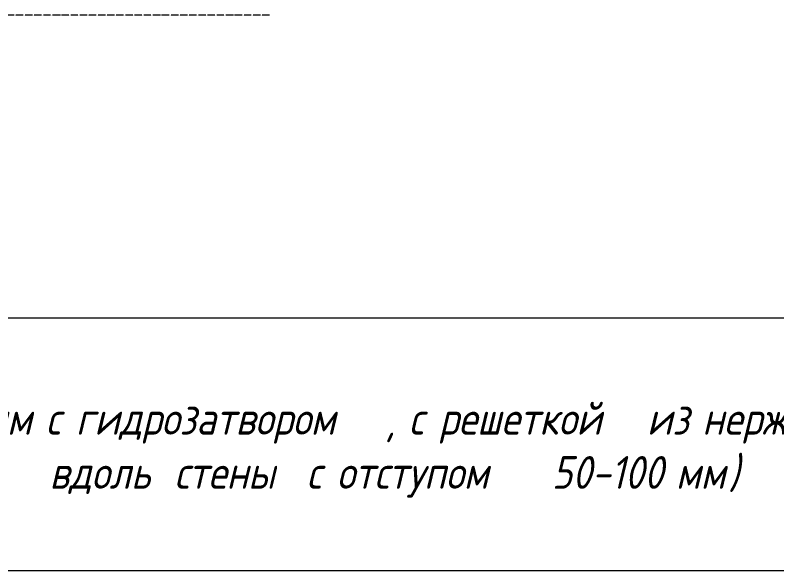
# Model space of a CAD drawing. Header units: millimetres. Extents: x -215207 to 92095, y -30385 to 123050.
# Drawn here: x 71721 to 73816, y 25232 to 26760 of the extents above; entities that cross this region are included whole.
import ezdxf

# ---------------------------------------------------------------- set-up
doc = ezdxf.new("R2010")
doc.units = ezdxf.units.MM
doc.linetypes.add('ADSK_Линия сетки', pattern=[25, 20, -2.5, 0, -2.5])
doc.layers.add('Марки', color=7, linetype='Continuous', lineweight=20)
doc.layers.add('Оси', color=7, linetype='Continuous', lineweight=9)
doc.styles.add('GOST Common_I', font='GOST_Common Italic.ttf', dxfattribs={"width": 0.9, "height": 90})

msp = doc.modelspace()

# ---------------------------------------------------------------- linework, layer by layer
at = {"layer": 'Марки', "color": 5, "lineweight": 9, "true_color": 0x0000ff, "flags": 128}
msp.add_lwpolyline([(70273.9, 25927.7), (76108.9, 25927.7), (76108.9, 25232.2), (70273.9, 25232.2)], close=True, dxfattribs=at)
at = {"layer": 'Оси', "linetype": 'ADSK_Линия сетки'}
msp.add_line((72421, 26760.3), (57015.2, 26760.3), dxfattribs=at)

# ---------------------------------------------------------------- next in the draw order: texts
at = {"layer": 'Марки', "color": 5, "lineweight": 9, "true_color": 0x0000ff, "char_height": 90, "attachment_point": 1, "style": 'GOST Common_I', "bg_fill": 3, "box_fill_scale": 1.25, "bg_fill_color": 256, "bg_fill_true_color": 13158600, "bg_fill_transparency": 0}
for s, insert, width in [('мм', (71630.3, 25696.5), 176.371), ('пароконвектомата', (70700.9, 25547.7), 1314.767)]:
    msp.add_mtext(s, dxfattribs=dict(at, insert=insert, width=width))

# ---------------------------------------------------------------- next in the draw order: texts
at = {"layer": 'Марки', "color": 5, "lineweight": 9, "true_color": 0x0000ff, "char_height": 90, "width": 36.076, "attachment_point": 1, "style": 'GOST Common_I', "bg_fill": 3, "box_fill_scale": 1.25, "bg_fill_color": 256, "bg_fill_true_color": 13158600, "bg_fill_transparency": 0}
for insert in [(71775.8, 25696.5), (71785.7, 25547.7)]:
    msp.add_mtext('\\fGOST Common|b0|i1|c204|p34|; ', dxfattribs=dict(at, insert=insert))

# ---------------------------------------------------------------- next in the draw order: texts
at = {"layer": 'Марки', "color": 5, "lineweight": 9, "true_color": 0x0000ff, "char_height": 90, "attachment_point": 1, "style": 'GOST Common_I', "bg_fill": 3, "box_fill_scale": 1.25, "bg_fill_color": 256, "bg_fill_true_color": 13158600, "bg_fill_transparency": 0}
for s, insert, width in [('\\fGOST Common|b0|i1|c204|p34|;с', (71805.6, 25696.5), 64.135), ('вдоль', (71815.5, 25547.7), 380.802)]:
    msp.add_mtext(s, dxfattribs=dict(at, insert=insert, width=width))

# ---------------------------------------------------------------- next in the draw order: texts
at = {"layer": 'Марки', "color": 5, "lineweight": 9, "true_color": 0x0000ff, "char_height": 90, "width": 36.076, "attachment_point": 1, "style": 'GOST Common_I', "bg_fill": 3, "box_fill_scale": 1.25, "bg_fill_color": 256, "bg_fill_true_color": 13158600, "bg_fill_transparency": 0}
for insert in [(71858.5, 25696.5), (72129.7, 25547.7)]:
    msp.add_mtext('\\fGOST Common|b0|i1|c204|p34|; ', dxfattribs=dict(at, insert=insert))

# ---------------------------------------------------------------- next in the draw order: texts
at = {"layer": 'Марки', "color": 5, "lineweight": 9, "true_color": 0x0000ff, "char_height": 90, "attachment_point": 1, "style": 'GOST Common_I', "bg_fill": 3, "box_fill_scale": 1.25, "bg_fill_color": 256, "bg_fill_true_color": 13158600, "bg_fill_transparency": 0}
for s, insert, width in [('гидрозатвором', (71888.2, 25696.5), 1034.177), ('стены', (72159.4, 25547.7), 404.852)]:
    msp.add_mtext(s, dxfattribs=dict(at, insert=insert, width=width))

# ---------------------------------------------------------------- next in the draw order: texts
for s, insert, width in [(', ', (72741.5, 25696.5), 76.16), ('\\fGOST Common|b0|i1|c204|p34|; ', (72493.5, 25547.7), 36.076)]:
    msp.add_mtext(s, dxfattribs=dict(at, insert=insert, width=width))

# ---------------------------------------------------------------- next in the draw order: texts
at = {"layer": 'Марки', "color": 5, "lineweight": 9, "true_color": 0x0000ff, "char_height": 90, "width": 64.135, "attachment_point": 1, "style": 'GOST Common_I', "bg_fill": 3, "box_fill_scale": 1.25, "bg_fill_color": 256, "bg_fill_true_color": 13158600, "bg_fill_transparency": 0}
for insert in [(72804.4, 25696.5), (72523.2, 25547.7)]:
    msp.add_mtext('\\fGOST Common|b0|i1|c204|p34|;с', dxfattribs=dict(at, insert=insert))

# ---------------------------------------------------------------- next in the draw order: texts
at = {"layer": 'Марки', "color": 5, "lineweight": 9, "true_color": 0x0000ff, "char_height": 90, "width": 36.076, "attachment_point": 1, "style": 'GOST Common_I', "bg_fill": 3, "box_fill_scale": 1.25, "bg_fill_color": 256, "bg_fill_true_color": 13158600, "bg_fill_transparency": 0}
for insert in [(72857.3, 25696.5), (72576.2, 25547.7)]:
    msp.add_mtext('\\fGOST Common|b0|i1|c204|p34|; ', dxfattribs=dict(at, insert=insert))

# ---------------------------------------------------------------- next in the draw order: texts
at = {"layer": 'Марки', "color": 5, "lineweight": 9, "true_color": 0x0000ff, "char_height": 90, "width": 657.384, "attachment_point": 1, "style": 'GOST Common_I', "bg_fill": 3, "box_fill_scale": 1.25, "bg_fill_color": 256, "bg_fill_true_color": 13158600, "bg_fill_transparency": 0}
for s, insert in [('решеткой', (72887, 25696.5)), ('отступом', (72605.9, 25547.7))]:
    msp.add_mtext(s, dxfattribs=dict(at, insert=insert))

# ---------------------------------------------------------------- next in the draw order: texts
at = {"layer": 'Марки', "color": 5, "lineweight": 9, "true_color": 0x0000ff, "char_height": 90, "attachment_point": 1, "style": 'GOST Common_I', "bg_fill": 3, "box_fill_scale": 1.25, "bg_fill_color": 256, "bg_fill_true_color": 13158600, "bg_fill_transparency": 0}
for s, insert, width in [('\\fGOST Common|b0|i1|c204|p34|; ', (73429.4, 25696.5), 36.076), (' 50-100', (73148.3, 25547.7), 472.996)]:
    msp.add_mtext(s, dxfattribs=dict(at, insert=insert, width=width))

# ---------------------------------------------------------------- next in the draw order: texts
for s, insert, width in [('из', (73459.2, 25696.5), 148.312), ('мм', (73538.6, 25547.7), 176.371)]:
    msp.add_mtext(s, dxfattribs=dict(at, insert=insert, width=width))

# ---------------------------------------------------------------- next in the draw order: texts
for s, insert, width in [('\\fGOST Common|b0|i1|c204|p34|; ', (73581.6, 25696.5), 36.076), ('\\fGOST Common|b0|i1|c204|p34|;)', (73684.1, 25547.7), 44.093)]:
    msp.add_mtext(s, dxfattribs=dict(at, insert=insert, width=width))

# ---------------------------------------------------------------- next in the draw order: texts
at = {"layer": 'Марки', "color": 5, "lineweight": 9, "true_color": 0x0000ff, "insert": (73611.3, 25696.5), "char_height": 90, "width": 921.941, "attachment_point": 1, "style": 'GOST Common_I', "bg_fill": 3, "box_fill_scale": 1.25, "bg_fill_color": 256, "bg_fill_true_color": 13158600, "bg_fill_transparency": 0}
msp.add_mtext('нержавеющей', dxfattribs=at)

doc.saveas('drawing.dxf')
